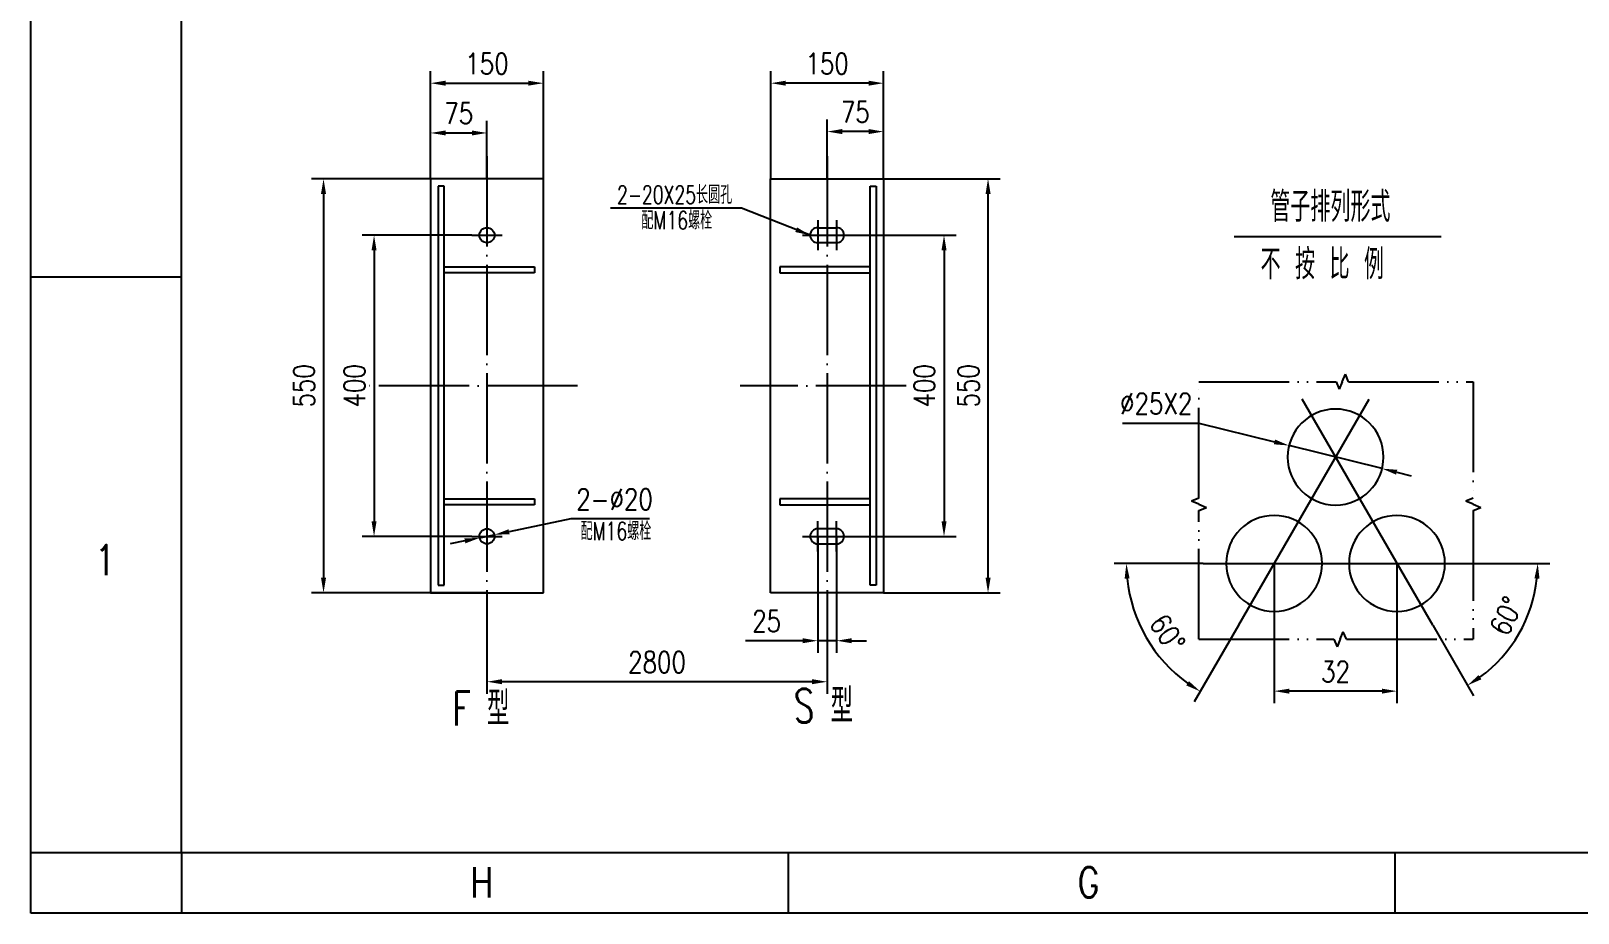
# Model space of a CAD drawing. Header units: millimetres. Extents: x -1044 to 22870, y -8556 to -3804.
# Drawn here: x -1044 to 1011, y -8556 to -7384 of the extents above; entities that cross this region are included whole.
import ezdxf
from ezdxf.enums import TextEntityAlignment as Align

# ---------------------------------------------------------------- set-up
doc = ezdxf.new("R2010")
doc.units = ezdxf.units.MM
doc.header["$LTSCALE"] = 80
for name, pattern in [('DASHDOT-L', [90, 80, -5, 0, -5]), ('DASHDOT-M', [36, 30, -3, 0, -3]), ('DASHDOT-S', [14, 10, -2, 0, -2]), ('DIVIDE-M', [39, 30, -3, 0, -3, 0, -3])]:
    doc.linetypes.add(name, pattern=pattern)
for name, color, linetype in [('4', 4, 'Continuous'), ('CDR_DIM', 7, 'Continuous'), ('CDR_DWG1', 4, 'Continuous'), ('CDR_DWG3', 1, 'DASHDOT-M'), ('CDR_DWG4', 3, 'DIVIDE-M'), ('CDR_TEXT', 7, 'Continuous'), ('尺寸线层', 7, 'Continuous')]:
    doc.layers.add(name, color=color, linetype=linetype)
doc.styles.add('HZ', font='ROMANS.shx', dxfattribs={"width": 0.7, "height": 3, "bigfont": 'HZ.shx'})
doc.styles.add('TH_GBDIM', font='romans.shx', dxfattribs={"width": 0.8, "bigfont": 'gbcbig.shx'})
doc.dimstyles.new('TH_GBDIM', dxfattribs={"dimscale": 8, "dimtxt": 3.5, "dimasz": 2.5, "dimexe": 2, "dimexo": 0, "dimgap": 1.5, "dimtad": 1, "dimdec": 0, "dimzin": 0, "dimdsep": 46, "dimtxsty": 'TH_GBDIM', "dimcen": 2.5, "dimclrd": 256, "dimclre": 256, "dimclrt": 256, "dimadec": 0, "dimazin": 0, "dimtfac": 0.714286, "dimtdec": 0, "dimtmove": 0, "dimatfit": 3, "dimfxl": 0, "dimtzin": 0, "dimlwd": -1, "dimlwe": -1, "dimarcsym": 0})

# ---------------------------------------------------------------- blocks, each defined once
blk = doc.blocks.new('A$C1B375470')
for p, q in [((0, 0), (0, 10692)), ((0, 0), (0, 5346)), ((0, 0), (0, 5346)), ((0, 0), (0, 5346)), ((7578, 0), (0, 0)), ((7578, 0), (18, 0)), ((7578, 0), (18, 0)), ((7578, 0), (18, 0))]:
    blk.add_line(p, q)
at = {"layer": 'CDR_DWG1', "color": 4}
for p, q in [((450, 180), (450, 10512)), ((14958, 180), (450, 180))]:
    blk.add_line(p, q, dxfattribs=at)
at = {"layer": 'CDR_DWG4', "linetype": 'Continuous'}
for p, q in [((0, 1902), (450, 1902)), ((450, 180), (0, 180)), ((450, 180), (450, 0)), ((2263.5, 180), (2263.5, 0)), ((4077, 180), (4077, 0))]:
    blk.add_line(p, q, dxfattribs=at)
at = {"layer": 'CDR_TEXT', "style": 'HZ', "width": 0.8}
for s, p in [('1', (222, 1010.2)), ('H', (1348, 46.9)), ('G', (3161.5, 46.9))]:
    blk.add_text(s, height=90, dxfattribs=at).set_placement(p, align=Align.CENTER)
blk = doc.blocks.new('*D124')
at = {"layer": 'Defpoints', "color": 0, "ltscale": 0.001}
for p in [(-458.5, -7655.9), (-588.5, -8055.9), (-458.5, -8055.9)]:
    blk.add_point(p, dxfattribs=at)
at = {"layer": '尺寸线层', "ltscale": 0.001}
for p, q in [((-458.5, -7655.9), (-604.5, -7655.9)), ((-588.5, -7675.9), (-588.5, -8035.9)), ((-458.5, -8055.9), (-604.5, -8055.9))]:
    blk.add_line(p, q, dxfattribs=at)
for points in [[(-591.8, -7675.9), (-585.2, -7675.9), (-588.5, -7655.9)], [(-591.8, -8035.9), (-585.2, -8035.9), (-588.5, -8055.9)]]:
    blk.add_solid(points, dxfattribs=at)
at = {"layer": '尺寸线层', "ltscale": 0.001, "insert": (-614.5, -7855.9), "char_height": 28, "attachment_point": 5, "rotation": 90, "style": 'TH_GBDIM'}
blk.add_mtext('400', dxfattribs=at)
blk = doc.blocks.new('*D125')
at = {"layer": 'Defpoints', "color": 0, "ltscale": 0.001}
for p in [(-438.5, -7580.9), (-655.6, -8130.9), (-438.5, -8130.9)]:
    blk.add_point(p, dxfattribs=at)
at = {"layer": '尺寸线层', "ltscale": 0.001}
for p, q in [((-438.5, -7580.9), (-671.6, -7580.9)), ((-655.6, -7600.9), (-655.6, -8110.9)), ((-438.5, -8130.9), (-671.6, -8130.9))]:
    blk.add_line(p, q, dxfattribs=at)
for points in [[(-659, -7600.9), (-652.3, -7600.9), (-655.6, -7580.9)], [(-659, -8110.9), (-652.3, -8110.9), (-655.6, -8130.9)]]:
    blk.add_solid(points, dxfattribs=at)
at = {"layer": '尺寸线层', "ltscale": 0.001, "insert": (-681.6, -7855.9), "char_height": 28, "attachment_point": 5, "rotation": 90, "style": 'TH_GBDIM'}
blk.add_mtext('550', dxfattribs=at)
blk = doc.blocks.new('*D126')
at = {"layer": 'Defpoints', "color": 0, "ltscale": 0.001}
for p in [(-438.5, -7520), (-513.5, -7580.9), (-438.5, -7580.9)]:
    blk.add_point(p, dxfattribs=at)
at = {"layer": '尺寸线层', "ltscale": 0.001}
for p, q in [((-513.5, -7580.9), (-513.5, -7504)), ((-493.5, -7520), (-458.5, -7520)), ((-438.5, -7580.9), (-438.5, -7504))]:
    blk.add_line(p, q, dxfattribs=at)
for points in [[(-493.5, -7516.7), (-493.5, -7523.3), (-513.5, -7520)], [(-458.5, -7516.7), (-458.5, -7523.3), (-438.5, -7520)]]:
    blk.add_solid(points, dxfattribs=at)
at = {"layer": '尺寸线层', "ltscale": 0.001, "insert": (-476, -7494), "char_height": 28, "attachment_point": 5, "style": 'TH_GBDIM'}
blk.add_mtext('75', dxfattribs=at)
blk = doc.blocks.new('*D127')
at = {"layer": 'Defpoints', "color": 0, "ltscale": 0.001}
for p in [(-363.5, -7453.9), (-513.5, -7580.9), (-363.5, -7580.9)]:
    blk.add_point(p, dxfattribs=at)
at = {"layer": '尺寸线层', "ltscale": 0.001}
for p, q in [((-513.5, -7580.9), (-513.5, -7437.9)), ((-363.5, -7580.9), (-363.5, -7437.9)), ((-493.5, -7453.9), (-383.5, -7453.9))]:
    blk.add_line(p, q, dxfattribs=at)
for points in [[(-493.5, -7450.6), (-493.5, -7457.2), (-513.5, -7453.9)], [(-383.5, -7450.6), (-383.5, -7457.2), (-363.5, -7453.9)]]:
    blk.add_solid(points, dxfattribs=at)
at = {"layer": '尺寸线层', "ltscale": 0.001, "insert": (-438.5, -7427.9), "char_height": 28, "attachment_point": 5, "style": 'TH_GBDIM'}
blk.add_mtext('150', dxfattribs=at)
blk = doc.blocks.new('*D128')
at = {"layer": 'Defpoints', "color": 0, "ltscale": 0.001}
for p in [(13.5, -7518.2), (13.5, -7580.9), (88.5, -7580.9)]:
    blk.add_point(p, dxfattribs=at)
at = {"layer": '尺寸线层', "ltscale": 0.001}
for p, q in [((13.5, -7580.9), (13.5, -7502.2)), ((88.5, -7580.9), (88.5, -7502.2)), ((68.5, -7518.2), (33.5, -7518.2))]:
    blk.add_line(p, q, dxfattribs=at)
for points in [[(33.5, -7514.8), (33.5, -7521.5), (13.5, -7518.2)], [(68.5, -7514.8), (68.5, -7521.5), (88.5, -7518.2)]]:
    blk.add_solid(points, dxfattribs=at)
at = {"layer": '尺寸线层', "ltscale": 0.001, "insert": (51, -7492.2), "char_height": 28, "attachment_point": 5, "style": 'TH_GBDIM'}
blk.add_mtext('75', dxfattribs=at)
blk = doc.blocks.new('*D129')
at = {"layer": 'Defpoints', "color": 0, "ltscale": 0.001}
for p in [(-61.5, -7453.9), (-61.5, -7580.9), (88.5, -7580.9)]:
    blk.add_point(p, dxfattribs=at)
at = {"layer": '尺寸线层', "ltscale": 0.001}
for p, q in [((-61.5, -7580.9), (-61.5, -7437.9)), ((88.5, -7580.9), (88.5, -7437.9)), ((68.5, -7453.9), (-41.5, -7453.9))]:
    blk.add_line(p, q, dxfattribs=at)
for points in [[(-41.5, -7450.6), (-41.5, -7457.2), (-61.5, -7453.9)], [(68.5, -7450.6), (68.5, -7457.2), (88.5, -7453.9)]]:
    blk.add_solid(points, dxfattribs=at)
at = {"layer": '尺寸线层', "ltscale": 0.001, "insert": (13.5, -7427.9), "char_height": 28, "attachment_point": 5, "style": 'TH_GBDIM'}
blk.add_mtext('150', dxfattribs=at)
blk = doc.blocks.new('*D130')
at = {"layer": 'Defpoints', "color": 0, "ltscale": 0.001}
for p in [(46, -7655.9), (46, -8055.9), (168.8, -8055.9)]:
    blk.add_point(p, dxfattribs=at)
at = {"layer": '尺寸线层', "ltscale": 0.001}
for p, q in [((46, -7655.9), (184.8, -7655.9)), ((168.8, -7675.9), (168.8, -8035.9)), ((46, -8055.9), (184.8, -8055.9))]:
    blk.add_line(p, q, dxfattribs=at)
for points in [[(165.5, -7675.9), (172.2, -7675.9), (168.8, -7655.9)], [(165.5, -8035.9), (172.2, -8035.9), (168.8, -8055.9)]]:
    blk.add_solid(points, dxfattribs=at)
at = {"layer": '尺寸线层', "ltscale": 0.001, "insert": (142.8, -7855.9), "char_height": 28, "attachment_point": 5, "rotation": 90, "style": 'TH_GBDIM'}
blk.add_mtext('400', dxfattribs=at)
blk = doc.blocks.new('*D131')
at = {"layer": 'Defpoints', "color": 0, "ltscale": 0.001}
for p in [(88.5, -7580.9), (227.3, -7580.9), (88.5, -8130.9)]:
    blk.add_point(p, dxfattribs=at)
at = {"layer": '尺寸线层', "ltscale": 0.001}
for p, q in [((88.5, -7580.9), (243.3, -7580.9)), ((227.3, -8110.9), (227.3, -7600.9)), ((88.5, -8130.9), (243.3, -8130.9))]:
    blk.add_line(p, q, dxfattribs=at)
for points in [[(224, -7600.9), (230.7, -7600.9), (227.3, -7580.9)], [(224, -8110.9), (230.7, -8110.9), (227.3, -8130.9)]]:
    blk.add_solid(points, dxfattribs=at)
at = {"layer": '尺寸线层', "ltscale": 0.001, "insert": (201.3, -7855.9), "char_height": 28, "attachment_point": 5, "rotation": 90, "style": 'TH_GBDIM'}
blk.add_mtext('550', dxfattribs=at)
blk = doc.blocks.new('*D132')
at = {"layer": 'Defpoints', "color": 0, "ltscale": 0.001}
for p in [(1, -8055.9), (26, -8055.9), (1, -8194.5)]:
    blk.add_point(p, dxfattribs=at)
at = {"layer": '尺寸线层', "ltscale": 0.001}
for p, q in [((1, -8055.9), (1, -8210.5)), ((26, -8055.9), (26, -8210.5)), ((-19, -8194.5), (-94.8, -8194.5)), ((26, -8194.5), (1, -8194.5)), ((46, -8194.5), (66, -8194.5))]:
    blk.add_line(p, q, dxfattribs=at)
for points in [[(-19, -8191.2), (-19, -8197.8), (1, -8194.5)], [(46, -8191.2), (46, -8197.8), (26, -8194.5)]]:
    blk.add_solid(points, dxfattribs=at)
at = {"layer": '尺寸线层', "ltscale": 0.001, "insert": (-66.9, -8168.5), "char_height": 28, "attachment_point": 5, "style": 'TH_GBDIM'}
blk.add_mtext('25', dxfattribs=at)
blk = doc.blocks.new('*D133')
at = {"layer": 'Defpoints', "color": 0, "ltscale": 0.001}
for p in [(-438.5, -8130.9), (13.5, -8160.9), (-438.5, -8249)]:
    blk.add_point(p, dxfattribs=at)
at = {"layer": '尺寸线层', "ltscale": 0.001}
for p, q in [((-438.5, -8130.9), (-438.5, -8265)), ((13.5, -8160.9), (13.5, -8265)), ((-6.5, -8249), (-418.5, -8249))]:
    blk.add_line(p, q, dxfattribs=at)
for points in [[(-418.5, -8245.6), (-418.5, -8252.3), (-438.5, -8249)], [(-6.5, -8245.6), (-6.5, -8252.3), (13.5, -8249)]]:
    blk.add_solid(points, dxfattribs=at)
at = {"layer": '尺寸线层', "ltscale": 0.001, "insert": (-212.5, -8223), "char_height": 28, "attachment_point": 5, "style": 'TH_GBDIM'}
blk.add_mtext('2800{}{}', dxfattribs=at)
blk = doc.blocks.new('*D134')
at = {"layer": 'Defpoints', "color": 0, "ltscale": 0.001}
for p in [(-448.3, -8057.9), (-428.7, -8053.8)]:
    blk.add_point(p, dxfattribs=at)
at = {"layer": '尺寸线层', "ltscale": 0.001}
for p, q in [((-327.1, -8032.8), (-409.1, -8049.8)), ((-222.7, -8032.8), (-327.1, -8032.8)), ((-448.3, -8057.9), (-428.7, -8053.8)), ((-467.8, -8062), (-487.4, -8066))]:
    blk.add_line(p, q, dxfattribs=at)
for points in [[(-468.5, -8058.7), (-467.2, -8065.2), (-448.3, -8057.9)], [(-409.8, -8046.5), (-408.4, -8053), (-428.7, -8053.8)]]:
    blk.add_solid(points, dxfattribs=at)
at = {"layer": '尺寸线层', "ltscale": 0.001, "insert": (-268.9, -8006.8), "char_height": 28, "attachment_point": 5, "style": 'TH_GBDIM'}
blk.add_mtext('2-%%c20{}{}', dxfattribs=at)
blk = doc.blocks.new('*D166')
at = {"layer": 'Defpoints', "color": 0, "ltscale": 0.001}
for p in [(644.7, -7873.7), (513.3, -8091.9), (862.8, -8091.9), (818.1, -8174), (913.9, -8212.1)]:
    blk.add_point(p, dxfattribs=at)
at = {"layer": '尺寸线层', "ltscale": 0.001}
for p, q in [((862.8, -8091.9), (973.7, -8091.9)), ((818.1, -8174), (872.2, -8267.7))]:
    blk.add_line(p, q, dxfattribs=at)
blk.add_arc((770.6, -8091.9), 187.1, 306.1283, 353.8717, dxfattribs=at)
for points in [[(953.3, -8111.7), (960, -8112), (957.7, -8091.9)], [(882.8, -8245.8), (879.1, -8240.2), (864.2, -8253.9)]]:
    blk.add_solid(points, dxfattribs=at)
at = {"layer": '尺寸线层', "ltscale": 0.001, "insert": (915.8, -8161.7), "char_height": 28, "attachment_point": 5, "rotation": 64.2907, "style": 'TH_GBDIM'}
blk.add_mtext('60%%D', dxfattribs=at)
blk = doc.blocks.new('*D167')
at = {"layer": 'Defpoints', "color": 0, "ltscale": 0.001}
for p in [(607.5, -8091.9), (770.6, -8091.9), (607.5, -8261.5)]:
    blk.add_point(p, dxfattribs=at)
at = {"layer": '尺寸线层', "ltscale": 0.001}
for p, q in [((607.5, -8091.9), (607.5, -8277.5)), ((770.6, -8091.9), (770.6, -8277.5)), ((750.6, -8261.5), (627.5, -8261.5))]:
    blk.add_line(p, q, dxfattribs=at)
for points in [[(627.5, -8258.2), (627.5, -8264.8), (607.5, -8261.5)], [(750.6, -8258.2), (750.6, -8264.8), (770.6, -8261.5)]]:
    blk.add_solid(points, dxfattribs=at)
at = {"layer": '尺寸线层', "ltscale": 0.001, "insert": (689, -8235.5), "char_height": 28, "attachment_point": 5, "style": 'TH_GBDIM'}
blk.add_mtext('32{}{}', dxfattribs=at)
blk = doc.blocks.new('*D169')
at = {"layer": 'Defpoints', "color": 0, "ltscale": 0.001}
for p in [(733.5, -7873.5), (513.3, -8091.9), (862.8, -8091.9), (422.9, -8159), (560.4, -8173.4)]:
    blk.add_point(p, dxfattribs=at)
at = {"layer": '尺寸线层', "ltscale": 0.001}
for p, q in [((513.3, -8091.9), (395.1, -8091.9)), ((560.4, -8173.4), (501.3, -8275.8))]:
    blk.add_line(p, q, dxfattribs=at)
blk.add_arc((607.5, -8091.9), 196.4, 185.8372, 234.1628, dxfattribs=at)
for points in [[(408.8, -8112), (415.4, -8111.7), (411.1, -8091.9)], [(494.3, -8248.3), (490.7, -8253.9), (509.3, -8261.9)]]:
    blk.add_solid(points, dxfattribs=at)
at = {"layer": '尺寸线层', "ltscale": 0.001, "insert": (465.5, -8184.6), "char_height": 28, "attachment_point": 5, "rotation": 303.1621, "style": 'TH_GBDIM'}
blk.add_mtext('60°', dxfattribs=at)
blk = doc.blocks.new('*D168')
at = {"layer": 'Defpoints', "color": 0, "ltscale": 0.001}
for p in [(627.2, -7935.2), (750.9, -7965.9)]:
    blk.add_point(p, dxfattribs=at)
at = {"layer": '尺寸线层', "ltscale": 0.001}
for p, q in [((405.9, -7905.5), (507.5, -7905.5)), ((507.5, -7905.5), (607.8, -7930.4)), ((750.9, -7965.9), (627.2, -7935.2)), ((770.3, -7970.7), (789.7, -7975.5))]:
    blk.add_line(p, q, dxfattribs=at)
for points in [[(608.6, -7927.2), (607, -7933.6), (627.2, -7935.2)], [(771.1, -7967.5), (769.5, -7973.9), (750.9, -7965.9)]]:
    blk.add_solid(points, dxfattribs=at)
at = {"layer": '尺寸线层', "ltscale": 0.001, "insert": (450.7, -7879.5), "char_height": 28, "attachment_point": 5, "style": 'TH_GBDIM'}
blk.add_mtext('%%c25X2{}{}', dxfattribs=at)

msp = doc.modelspace()

# ---------------------------------------------------------------- linework, layer by layer
at = {"color": 4, "linetype": 'Continuous'}
for centre, start, end in [((689.05, -7950.55), 90, 270), ((689.05, -7950.55), 270, 90), ((607.46, -8091.86), 90, 270), ((607.46, -8091.86), 270, 90), ((770.64, -8091.86), 90, 270), ((770.64, -8091.86), 270, 90)]:
    msp.add_arc(centre, 63.74, start, end, dxfattribs=at)
at = {"layer": '4', "color": 2}
msp.add_line((554.54, -7657.73), (829.19, -7657.73), dxfattribs=at)
at = {"layer": 'CDR_DWG1'}
for p, q in [((-513.47, -7580.87), (-513.47, -8130.87)), ((-363.47, -7580.87), (-513.47, -7580.87)), ((-363.47, -8130.87), (-363.47, -7580.87)), ((-61.54, -8130.87), (-61.54, -7580.87)), ((-61.54, -7580.87), (88.46, -7580.87)), ((88.46, -7580.87), (88.46, -8130.87)), ((-503.47, -7590.87), (-503.47, -8120.87)), ((-495.47, -7590.87), (-503.47, -7590.87)), ((-495.47, -8120.87), (-495.47, -7590.87)), ((70.46, -8120.87), (70.46, -7590.87)), ((70.46, -7590.87), (78.46, -7590.87)), ((78.46, -7590.87), (78.46, -8120.87)), ((0.96, -7645.87), (25.96, -7645.87)), ((25.96, -7665.87), (0.96, -7665.87)), ((-495.47, -7697.87), (-375.47, -7697.87)), ((-375.47, -7705.87), (-495.47, -7705.87)), ((-375.47, -7697.87), (-375.47, -7705.87)), ((70.46, -7697.87), (-49.54, -7697.87)), ((-49.54, -7697.87), (-49.54, -7705.87)), ((-49.54, -7705.87), (70.46, -7705.87)), ((-495.47, -8005.87), (-375.47, -8005.87)), ((-375.47, -8013.87), (-495.47, -8013.87)), ((-375.47, -8005.87), (-375.47, -8013.87)), ((70.46, -8005.87), (-49.54, -8005.87)), ((-49.54, -8005.87), (-49.54, -8013.87)), ((-49.54, -8013.87), (70.46, -8013.87)), ((25.96, -8045.87), (0.96, -8045.87)), ((0.96, -8065.87), (25.96, -8065.87)), ((-513.47, -8130.87), (-363.47, -8130.87)), ((-503.47, -8120.87), (-495.47, -8120.87)), ((88.46, -8130.87), (-61.54, -8130.87)), ((78.46, -8120.87), (70.46, -8120.87))]:
    msp.add_line(p, q, dxfattribs=at)
for centre in [(-438.47, -7655.87), (-438.47, -8055.87)]:
    msp.add_circle(centre, 10, dxfattribs=at)
for centre, start, end in [((0.96, -7655.87), 90, 270), ((25.96, -7655.87), 270, 90), ((0.96, -8055.87), 90, 270), ((25.96, -8055.87), 270, 90)]:
    msp.add_arc(centre, 10, start, end, dxfattribs=at)
at = {"layer": 'CDR_DWG3', "ltscale": 0.05}
for p, q in [((-438.47, -7550.87), (-438.47, -8160.87)), ((13.46, -7550.87), (13.46, -8160.87)), ((-318.2, -7855.87), (-598.04, -7855.87)), ((118.46, -7855.87), (-101.96, -7855.87))]:
    msp.add_line(p, q, dxfattribs=at)
at = {"layer": 'CDR_DWG3', "linetype": 'DASHDOT-S'}
for p, q in [((0.96, -7635.87), (0.96, -7675.87)), ((25.96, -7635.87), (25.96, -7675.87)), ((-458.47, -7655.87), (-418.47, -7655.87)), ((-19.04, -7655.87), (45.96, -7655.87)), ((0.96, -8075.87), (0.96, -8035.87)), ((25.96, -8075.87), (25.96, -8035.87)), ((-458.47, -8055.87), (-418.47, -8055.87)), ((-19.04, -8055.87), (45.96, -8055.87))]:
    msp.add_line(p, q, dxfattribs=at)
at = {"layer": 'CDR_DWG3', "linetype": 'DASHDOT-L'}
for p, q in [((560.4, -8173.37), (733.52, -7873.52)), ((818.07, -8174.01), (644.66, -7873.66)), ((513.28, -8091.86), (862.84, -8091.86))]:
    msp.add_line(p, q, dxfattribs=at)
at = {"layer": 'CDR_DWG4', "color": 3, "ltscale": 0.05}
for p, q in [((507.54, -8004.96), (507.54, -7850.4)), ((507.54, -7850.4), (689.75, -7850.4)), ((706.3, -7850.4), (871.97, -7850.4)), ((871.97, -7850.4), (871.97, -8004.96)), ((507.54, -8192.61), (507.54, -8021.51)), ((871.97, -8021.51), (871.97, -8192.61)), ((507.54, -8192.61), (686.85, -8192.61)), ((703.4, -8192.61), (871.97, -8192.61))]:
    msp.add_line(p, q, dxfattribs=at)
at = {"layer": 'CDR_DWG4'}
for p, q in [((689.75, -7850.4), (693.89, -7860.28)), ((698.03, -7850.4), (693.89, -7860.28)), ((698.03, -7850.4), (702.16, -7840.52)), ((706.3, -7850.4), (702.16, -7840.52)), ((507.54, -8004.96), (497.66, -8009.1)), ((507.54, -8013.23), (497.66, -8009.1)), ((507.54, -8013.23), (517.42, -8017.37)), ((871.97, -8004.96), (862.09, -8009.1)), ((871.97, -8013.23), (862.09, -8009.1)), ((871.97, -8013.23), (881.85, -8017.37)), ((507.54, -8021.51), (517.42, -8017.37)), ((871.97, -8021.51), (881.85, -8017.37)), ((686.85, -8192.61), (690.99, -8202.49)), ((695.13, -8192.61), (690.99, -8202.49)), ((695.13, -8192.61), (699.26, -8182.73)), ((703.4, -8192.61), (699.26, -8182.73))]:
    msp.add_line(p, q, dxfattribs=at)

# ---------------------------------------------------------------- block references
at = {"layer": '尺寸线层', "xscale": 0.4444439999992937, "yscale": 0.444444000000658, "zscale": 0.444444000000034}
msp.add_blockref('A$C1B375470', (-1044.38, -8556.27), dxfattribs=at)

# ---------------------------------------------------------------- texts
at = {"color": 7, "linetype": 'Continuous', "style": 'HZ', "width": 0.7}
for s, p in [('管子排列形式', (602.37, -7638.06)), ('不 按 比 例', (589.43, -7714.33))]:
    msp.add_text(s, height=40, dxfattribs=at).set_placement(p)
at = {"style": 'HZ', "width": 0.7}
for s, p in [('F 型', (-484.34, -8307.09)), ('S 型', (-30.59, -8303.35))]:
    msp.add_text(s, height=45, dxfattribs=at).set_placement(p)
at = {"layer": 'CDR_DIM', "style": 'HZ', "width": 0.7}
for p in [(-233.28, -7648.02), (-314.1, -8060.9)]:
    msp.add_text('配M16螺栓', height=24, dxfattribs=at).set_placement(p)
at = {"layer": 'CDR_DIM', "insert": (-189.18, -7602.15), "char_height": 24, "attachment_point": 5, "style": 'HZ'}
msp.add_mtext('2-20X25长圆孔', dxfattribs=at)

# ---------------------------------------------------------------- dimensions: what is measured, and where the dimension line sits
at = {"layer": '尺寸线层', "ltscale": 0.001}
for base, p1, p2, picture, middle in [((-363.47, -7453.92), (-513.47, -7580.87), (-363.47, -7580.87), '*D127', (-438.47, -7427.92)), ((-61.54, -7453.92), (88.46, -7580.87), (-61.54, -7580.87), '*D129', (13.46, -7427.92)), ((-438.47, -7520.02), (-513.47, -7580.87), (-438.47, -7580.87), '*D126', (-475.97, -7494.02)), ((13.46, -7518.16), (88.46, -7580.87), (13.46, -7580.87), '*D128', (50.96, -7492.16)), ((0.96, -8194.49), (25.96, -8055.87), (0.96, -8055.87), '*D132', (-66.91, -8168.49))]:
    dim = msp.add_linear_dim(base=base, p1=p1, p2=p2, dimstyle='TH_GBDIM', dxfattribs=at)
    dim.commit()
    dim.dimension.update_dxf_attribs({"geometry": picture, "text_midpoint": middle})
for base, p1, p2, picture, middle in [((-655.65, -8130.87), (-438.47, -7580.87), (-438.47, -8130.87), '*D125', (-681.65, -7855.87)), ((227.32, -7580.87), (88.46, -8130.87), (88.46, -7580.87), '*D131', (201.32, -7855.87)), ((-588.49, -8055.87), (-458.47, -7655.87), (-458.47, -8055.87), '*D124', (-614.49, -7855.87)), ((168.84, -8055.87), (45.96, -7655.87), (45.96, -8055.87), '*D130', (142.84, -7855.87))]:
    dim = msp.add_linear_dim(base=base, p1=p1, p2=p2, angle=90, dimstyle='TH_GBDIM', dxfattribs=at)
    dim.commit()
    dim.dimension.update_dxf_attribs({"geometry": picture, "text_midpoint": middle})
for p1, p2, text, picture, middle in [((750.92, -7965.88), (627.18, -7935.21), '%%c25X2{}{}', '*D168', (507.54, -7905.55)), ((-448.26, -8057.9), (-428.67, -8053.84), '2-%%c20{}{}', '*D134', (-327.1, -8032.75))]:
    dim = msp.add_diameter_dim_2p(p1=p1, p2=p2, text=text, dimstyle='TH_GBDIM', override={"dimgap": 1.5, "dimtad": 1, "dimjust": 0, "dimtih": 0, "dimtoh": 1, "dimdec": 0, "dimlfac": 1, "dimse1": 0, "dimse2": 0, "dimsd1": 0, "dimsd2": 0, "dimtix": 0, "dimtofl": 1, "dimatfit": 3}, dxfattribs=at)
    dim.commit()
    dim.dimension.update_dxf_attribs({"geometry": picture, "text_midpoint": middle, "dimtype": 163})
dim = msp.add_angular_dim_2l(base=(422.91, -8159.03), line1=((513.28, -8091.86), (862.84, -8091.86)), line2=((560.4, -8173.37), (733.52, -7873.52)), dimstyle='TH_GBDIM', dxfattribs=at)
dim.commit()
dim.dimension.update_dxf_attribs({"geometry": '*D169', "text_midpoint": (443.05, -8199.29), "dimtype": 162})
dim = msp.add_angular_dim_2l(base=(913.95, -8212.11), line1=((513.28, -8091.86), (862.84, -8091.86)), line2=((818.07, -8174.01), (644.66, -7873.66)), text='60%%D', dimstyle='TH_GBDIM', dxfattribs=at)
dim.commit()
dim.dimension.update_dxf_attribs({"geometry": '*D166', "text_midpoint": (939.19, -8173.02), "dimtype": 162})
for base, p1, p2, text, picture, middle in [((607.46, -8261.49), (770.64, -8091.86), (607.46, -8091.86), '32{}{}', '*D167', (689.05, -8235.49)), ((-438.47, -8248.96), (13.46, -8160.87), (-438.47, -8130.87), '2800{}{}', '*D133', (-212.5, -8222.96))]:
    dim = msp.add_linear_dim(base=base, p1=p1, p2=p2, text=text, dimstyle='TH_GBDIM', override={"dimgap": 1.5, "dimtad": 1, "dimjust": 0, "dimdec": 0, "dimlfac": 1, "dimse1": 0, "dimse2": 0, "dimsd1": 0, "dimsd2": 0}, dxfattribs=at)
    dim.commit()
    dim.dimension.update_dxf_attribs({"geometry": picture, "text_midpoint": middle})

# ---------------------------------------------------------------- leaders
msp.add_leader([(-9.04, -7655.87), (-100.35, -7619.87), (-274.42, -7619.87)], dimstyle='TH_GBDIM', override={"dimgap": 1.5, "dimtad": 0}, dxfattribs=at)

doc.saveas('drawing.dxf')
